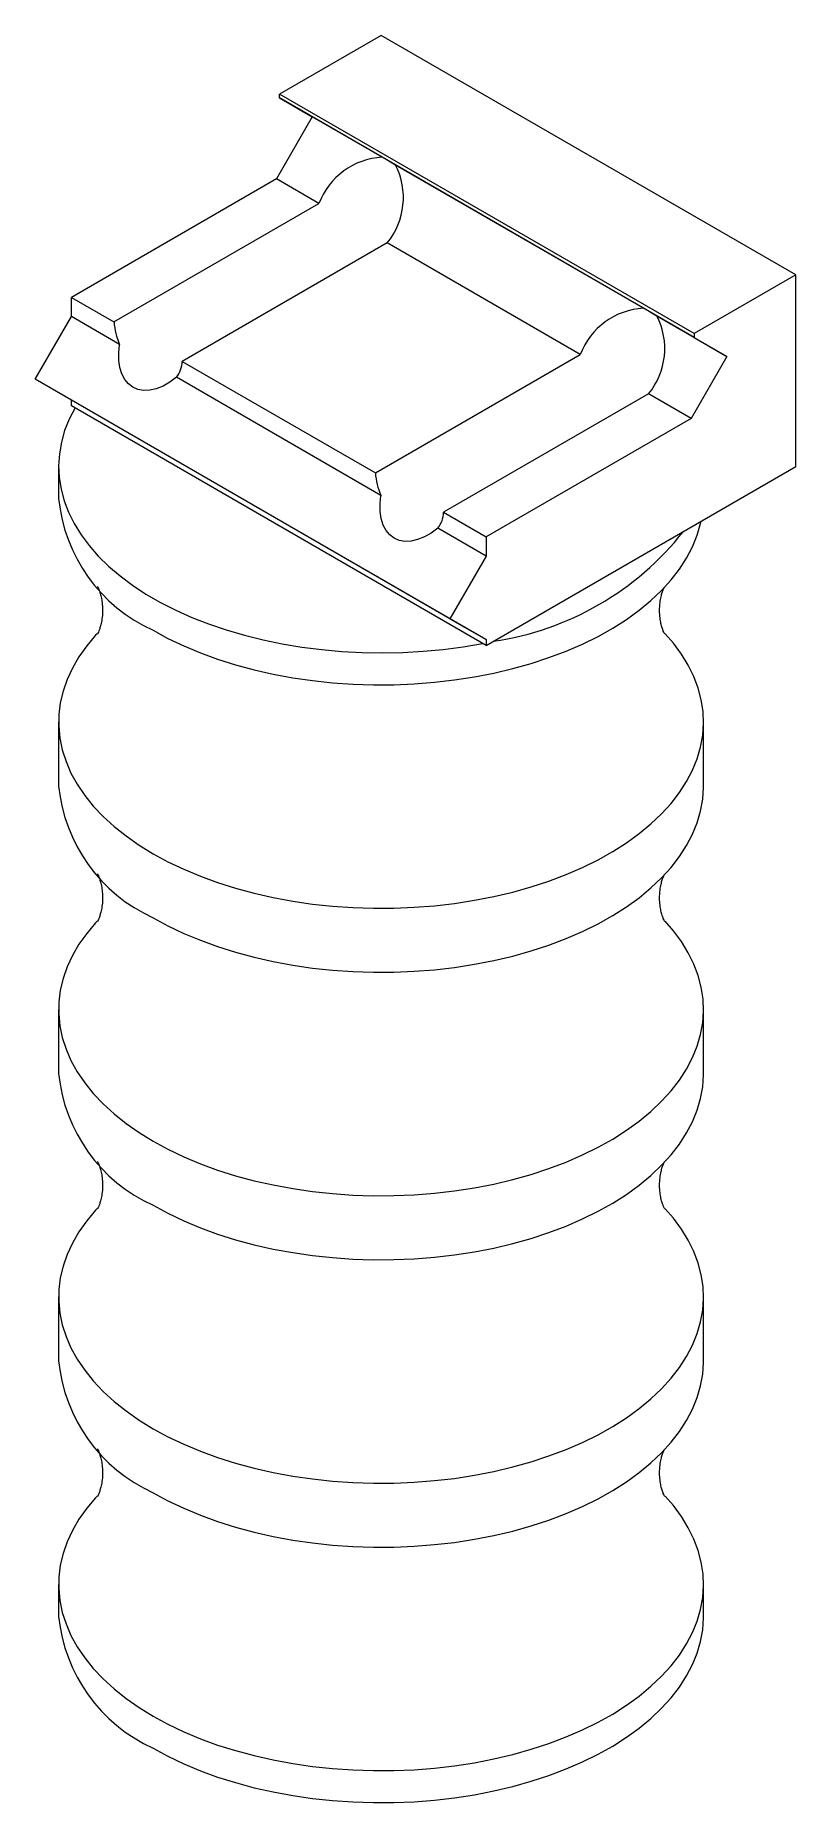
# Model space of a CAD drawing. Header units: inches. Extents: x -0.3 to 1.33, y -3.33 to 0.43.
import ezdxf

# ---------------------------------------------------------------- set-up
doc = ezdxf.new("R2010")
doc.units = ezdxf.units.IN
doc.header["$MEASUREMENT"] = 0

msp = doc.modelspace()

# ---------------------------------------------------------------- linework, layer by layer
at = {"color": 7, "linetype": 'Continuous', "lineweight": 15}
for p, q in [((0.4419, 0.4323), (0.2252, 0.3072)), ((1.3258, -0.0779), (0.4419, 0.4323)), ((0.2252, 0.299), (0.2252, 0.3072)), ((1.1091, -0.2031), (0.2252, 0.3072)), ((1.1091, -0.2112), (0.2252, 0.299)), ((0.2252, 0.299), (0.2952, 0.2586)), ((0.2952, 0.2586), (0.2188, 0.1263)), ((0.4443, 0.1726), (0.2952, 0.2586)), ((1.0015, -0.1491), (0.4728, 0.1561)), ((0.2188, 0.1263), (-0.2181, -0.1259)), ((0.3095, 0.074), (0.2188, 0.1263)), ((-0.1275, -0.1783), (0.3095, 0.074)), ((0.4549, -0.0099), (0.0179, -0.2622)), ((0.8667, -0.2477), (0.4549, -0.0099)), ((1.3258, -0.0779), (1.1091, -0.2031)), ((1.3258, -0.4862), (1.3258, -0.0779)), ((-0.2181, -0.1259), (-0.1275, -0.1783)), ((-0.2181, -0.1668), (-0.2181, -0.1259)), ((-0.2952, -0.3003), (-0.2181, -0.1668)), ((-0.1155, -0.226), (-0.2181, -0.1668)), ((1.1791, -0.2516), (1.03, -0.1656)), ((1.1091, -0.2031), (1.1091, -0.2112)), ((1.1091, -0.2112), (1.1791, -0.2516)), ((0.0179, -0.2622), (0.4297, -0.4999)), ((0.4297, -0.4999), (0.8667, -0.2477)), ((1.1791, -0.2516), (1.1027, -0.3839)), ((0.5887, -0.8105), (-0.2952, -0.3003)), ((-0.2181, -0.3448), (-0.2952, -0.3003)), ((0.4417, -0.5477), (0.0059, -0.2961)), ((1.0121, -0.3316), (0.5751, -0.5838)), ((1.1027, -0.3839), (1.0121, -0.3316)), ((0.6657, -0.855), (-0.2181, -0.3448)), ((-0.2181, -0.357), (-0.2181, -0.3448)), ((0.6657, -0.8673), (-0.2181, -0.357)), ((1.1027, -0.3839), (0.6657, -0.6362)), ((-0.2456, -0.4862), (-0.2456, -0.5544)), ((0.6657, -0.8673), (1.3258, -0.4862)), ((0.5751, -0.5838), (0.6657, -0.6362)), ((0.6657, -0.677), (0.5631, -0.6177)), ((0.6657, -0.6362), (0.6657, -0.677)), ((0.6657, -0.677), (0.5887, -0.8105)), ((0.5887, -0.8105), (0.6657, -0.855)), ((0.6657, -0.855), (0.6657, -0.8673)), ((-0.2456, -1.0304), (-0.2456, -1.1668)), ((1.1294, -1.1668), (1.1294, -1.0304)), ((-0.2456, -1.6428), (-0.2456, -1.7792)), ((1.1294, -1.7792), (1.1294, -1.6428)), ((-0.2456, -2.2552), (-0.2456, -2.3916)), ((1.1294, -2.3916), (1.1294, -2.2552)), ((-0.2456, -2.8676), (-0.2456, -2.9358)), ((1.1294, -2.9358), (1.1294, -2.8676))]:
    msp.add_line(p, q, dxfattribs=at)
at = {"color": 7, "linetype": 'Continuous', "lineweight": 15, "flags": 128}
for points in [[(0.4728, 0.1561), (0.4621, 0.1623), (0.4525, 0.1678), (0.4443, 0.1726)], [(1.03, -0.1656), (1.0193, -0.1594), (1.0097, -0.1539), (1.0015, -0.1491)], [(0.0059, -0.2961), (-0.0085, -0.3065), (-0.023, -0.3147), (-0.0373, -0.3204), (-0.0511, -0.3235), (-0.0643, -0.3241), (-0.0764, -0.322), (-0.0873, -0.3174), (-0.0968, -0.3103), (-0.1047, -0.3008), (-0.1108, -0.2891), (-0.1149, -0.2755), (-0.1171, -0.2603), (-0.1173, -0.2437), (-0.1155, -0.226)], [(-0.2106, -0.3613), (-0.223, -0.3854), (-0.2327, -0.4098), (-0.2397, -0.4345), (-0.244, -0.4595), (-0.2456, -0.4845), (-0.2444, -0.5096), (-0.2404, -0.5346), (-0.2338, -0.5593), (-0.2244, -0.5838), (-0.2124, -0.6079), (-0.1978, -0.6315), (-0.1807, -0.6545), (-0.161, -0.6769), (-0.139, -0.6985), (-0.1146, -0.7192), (-0.088, -0.739), (-0.0593, -0.7578), (-0.0286, -0.7756), (0.004, -0.7921), (0.0383, -0.8075), (0.0742, -0.8216), (0.1117, -0.8343), (0.1504, -0.8456), (0.1903, -0.8555), (0.2311, -0.864), (0.2729, -0.8709), (0.3153, -0.8763), (0.3582, -0.8801), (0.4014, -0.8824), (0.4448, -0.8831), (0.4882, -0.8822), (0.5314, -0.8797), (0.5743, -0.8757), (0.6166, -0.8701), (0.6582, -0.8629)], [(0.5631, -0.6177), (0.5487, -0.6282), (0.5342, -0.6363), (0.5199, -0.642), (0.5061, -0.6452), (0.4929, -0.6458), (0.4808, -0.6437), (0.4699, -0.6391), (0.4604, -0.6319), (0.4525, -0.6224), (0.4464, -0.6108), (0.4423, -0.5972), (0.4401, -0.582), (0.4399, -0.5653), (0.4417, -0.5477)], [(-0.0442, -0.835), (-0.0124, -0.8523), (0.0213, -0.8683), (0.0566, -0.8831), (0.0935, -0.8965), (0.1318, -0.9086), (0.1713, -0.9192), (0.2119, -0.9284), (0.2535, -0.9361), (0.2958, -0.9422), (0.3387, -0.9468), (0.382, -0.9498), (0.4256, -0.9512), (0.4692, -0.951), (0.5127, -0.9492), (0.5559, -0.9458), (0.5987, -0.9408), (0.6409, -0.9343), (0.6822, -0.9263), (0.7226, -0.9167), (0.7618, -0.9057), (0.7998, -0.8933), (0.8363, -0.8795), (0.8712, -0.8644), (0.9044, -0.8481), (0.9357, -0.8306), (0.9651, -0.8119), (0.9923, -0.7923), (1.0173, -0.7716), (1.04, -0.7501), (1.0603, -0.7278), (1.0781, -0.7048), (1.0934, -0.6812), (1.106, -0.6571), (1.116, -0.6326), (1.1232, -0.6078), (1.1244, -0.6025)], [(-0.1635, -0.8424), (-0.1666, -0.8458), (-0.1857, -0.8684), (-0.2022, -0.8917), (-0.2162, -0.9156), (-0.2274, -0.9399), (-0.236, -0.9646), (-0.2419, -0.9896), (-0.245, -1.0147), (-0.2454, -1.0399), (-0.2429, -1.065), (-0.2378, -1.09), (-0.2298, -1.1148), (-0.2192, -1.1392), (-0.2059, -1.1632), (-0.19, -1.1867), (-0.1716, -1.2095), (-0.1507, -1.2316), (-0.1274, -1.2529), (-0.1018, -1.2733), (-0.074, -1.2927), (-0.0442, -1.3111)], [(-0.0442, -1.3111), (-0.0124, -1.3283), (0.0213, -1.3443), (0.0566, -1.3591), (0.0935, -1.3725), (0.1318, -1.3846), (0.1713, -1.3953), (0.2119, -1.4044), (0.2535, -1.4121), (0.2958, -1.4182), (0.3387, -1.4228), (0.382, -1.4258), (0.4256, -1.4272), (0.4692, -1.427), (0.5127, -1.4252), (0.5559, -1.4218), (0.5987, -1.4168), (0.6409, -1.4103), (0.6822, -1.4023), (0.7226, -1.3927), (0.7618, -1.3817), (0.7998, -1.3693), (0.8363, -1.3555), (0.8712, -1.3404), (0.9044, -1.3241), (0.9357, -1.3066), (0.9651, -1.2879), (0.9923, -1.2683), (1.0173, -1.2476), (1.04, -1.2261), (1.0603, -1.2038), (1.0781, -1.1808), (1.0934, -1.1572), (1.106, -1.1331), (1.116, -1.1086), (1.1232, -1.0838), (1.1277, -1.0587), (1.1294, -1.0336), (1.1284, -1.0084), (1.1246, -0.9833), (1.118, -0.9584), (1.1088, -0.9338), (1.0968, -0.9096), (1.0822, -0.8858), (1.065, -0.8627), (1.0477, -0.8427)], [(-0.0442, -1.4475), (-0.0124, -1.4647), (0.0213, -1.4807), (0.0566, -1.4955), (0.0935, -1.5089), (0.1318, -1.521), (0.1713, -1.5317), (0.2119, -1.5408), (0.2535, -1.5485), (0.2958, -1.5546), (0.3387, -1.5592), (0.382, -1.5622), (0.4256, -1.5636), (0.4692, -1.5634), (0.5127, -1.5616), (0.5559, -1.5582), (0.5987, -1.5532), (0.6409, -1.5467), (0.6822, -1.5387), (0.7226, -1.5291), (0.7618, -1.5181), (0.7998, -1.5057), (0.8363, -1.4919), (0.8712, -1.4768), (0.9044, -1.4605), (0.9357, -1.443), (0.9651, -1.4243), (0.9923, -1.4047), (1.0173, -1.384), (1.04, -1.3625), (1.0603, -1.3402), (1.0781, -1.3172), (1.0934, -1.2936), (1.106, -1.2695), (1.116, -1.245), (1.1232, -1.2202), (1.1277, -1.1951), (1.1294, -1.17), (1.1294, -1.1668)], [(-0.1635, -1.4548), (-0.1666, -1.4582), (-0.1857, -1.4808), (-0.2022, -1.5041), (-0.2162, -1.528), (-0.2274, -1.5523), (-0.236, -1.577), (-0.2419, -1.602), (-0.245, -1.6271), (-0.2454, -1.6523), (-0.2429, -1.6774), (-0.2378, -1.7024), (-0.2298, -1.7272), (-0.2192, -1.7516), (-0.2059, -1.7756), (-0.19, -1.7991), (-0.1716, -1.8219), (-0.1507, -1.844), (-0.1274, -1.8653), (-0.1018, -1.8857), (-0.074, -1.9051), (-0.0442, -1.9235)], [(-0.0442, -1.9235), (-0.0124, -1.9407), (0.0213, -1.9567), (0.0566, -1.9715), (0.0935, -1.985), (0.1318, -1.997), (0.1713, -2.0077), (0.2119, -2.0168), (0.2535, -2.0245), (0.2958, -2.0306), (0.3387, -2.0352), (0.382, -2.0382), (0.4256, -2.0396), (0.4692, -2.0394), (0.5127, -2.0376), (0.5559, -2.0342), (0.5987, -2.0293), (0.6409, -2.0227), (0.6822, -2.0147), (0.7226, -2.0051), (0.7618, -1.9941), (0.7998, -1.9817), (0.8363, -1.9679), (0.8712, -1.9528), (0.9044, -1.9365), (0.9357, -1.919), (0.9651, -1.9003), (0.9923, -1.8807), (1.0173, -1.86), (1.04, -1.8385), (1.0603, -1.8162), (1.0781, -1.7932), (1.0934, -1.7697), (1.106, -1.7455), (1.116, -1.721), (1.1232, -1.6962), (1.1277, -1.6711), (1.1294, -1.646), (1.1284, -1.6208), (1.1246, -1.5957), (1.118, -1.5708), (1.1088, -1.5462), (1.0968, -1.522), (1.0822, -1.4982), (1.065, -1.4751), (1.0477, -1.4551)], [(-0.0442, -2.0599), (-0.0124, -2.0771), (0.0213, -2.0931), (0.0566, -2.1079), (0.0935, -2.1213), (0.1318, -2.1334), (0.1713, -2.1441), (0.2119, -2.1532), (0.2535, -2.1609), (0.2958, -2.167), (0.3387, -2.1716), (0.382, -2.1746), (0.4256, -2.176), (0.4692, -2.1758), (0.5127, -2.174), (0.5559, -2.1706), (0.5987, -2.1656), (0.6409, -2.1591), (0.6822, -2.1511), (0.7226, -2.1415), (0.7618, -2.1305), (0.7998, -2.1181), (0.8363, -2.1043), (0.8712, -2.0892), (0.9044, -2.0729), (0.9357, -2.0554), (0.9651, -2.0367), (0.9923, -2.0171), (1.0173, -1.9964), (1.04, -1.9749), (1.0603, -1.9526), (1.0781, -1.9296), (1.0934, -1.906), (1.106, -1.8819), (1.116, -1.8574), (1.1232, -1.8326), (1.1277, -1.8075), (1.1294, -1.7824), (1.1294, -1.7792)], [(-0.1635, -2.0672), (-0.1666, -2.0706), (-0.1857, -2.0932), (-0.2022, -2.1165), (-0.2162, -2.1404), (-0.2274, -2.1647), (-0.236, -2.1894), (-0.2419, -2.2144), (-0.245, -2.2395), (-0.2454, -2.2647), (-0.2429, -2.2898), (-0.2378, -2.3148), (-0.2298, -2.3396), (-0.2192, -2.364), (-0.2059, -2.388), (-0.19, -2.4115), (-0.1716, -2.4343), (-0.1507, -2.4564), (-0.1274, -2.4777), (-0.1018, -2.4981), (-0.074, -2.5175), (-0.0442, -2.5359)], [(-0.0442, -2.5359), (-0.0124, -2.5531), (0.0213, -2.5691), (0.0566, -2.5839), (0.0935, -2.5974), (0.1318, -2.6094), (0.1713, -2.6201), (0.2119, -2.6292), (0.2535, -2.6369), (0.2958, -2.643), (0.3387, -2.6476), (0.382, -2.6506), (0.4256, -2.652), (0.4692, -2.6518), (0.5127, -2.65), (0.5559, -2.6466), (0.5987, -2.6417), (0.6409, -2.6351), (0.6822, -2.6271), (0.7226, -2.6175), (0.7618, -2.6065), (0.7998, -2.5941), (0.8363, -2.5803), (0.8712, -2.5652), (0.9044, -2.5489), (0.9357, -2.5314), (0.9651, -2.5127), (0.9923, -2.4931), (1.0173, -2.4724), (1.04, -2.4509), (1.0603, -2.4286), (1.0781, -2.4057), (1.0934, -2.3821), (1.106, -2.3579), (1.116, -2.3334), (1.1232, -2.3086), (1.1277, -2.2835), (1.1294, -2.2584), (1.1284, -2.2332), (1.1246, -2.2081), (1.118, -2.1832), (1.1088, -2.1586), (1.0968, -2.1344), (1.0822, -2.1106), (1.065, -2.0875), (1.0477, -2.0675)], [(-0.0442, -2.6723), (-0.0124, -2.6895), (0.0213, -2.7055), (0.0566, -2.7203), (0.0935, -2.7338), (0.1318, -2.7458), (0.1713, -2.7565), (0.2119, -2.7656), (0.2535, -2.7733), (0.2958, -2.7794), (0.3387, -2.784), (0.382, -2.787), (0.4256, -2.7884), (0.4692, -2.7882), (0.5127, -2.7864), (0.5559, -2.783), (0.5987, -2.7781), (0.6409, -2.7715), (0.6822, -2.7635), (0.7226, -2.7539), (0.7618, -2.7429), (0.7998, -2.7305), (0.8363, -2.7167), (0.8712, -2.7016), (0.9044, -2.6853), (0.9357, -2.6678), (0.9651, -2.6491), (0.9923, -2.6295), (1.0173, -2.6088), (1.04, -2.5873), (1.0603, -2.565), (1.0781, -2.542), (1.0934, -2.5185), (1.106, -2.4943), (1.116, -2.4698), (1.1232, -2.445), (1.1277, -2.4199), (1.1294, -2.3948), (1.1294, -2.3916)], [(-0.1635, -2.6796), (-0.1666, -2.683), (-0.1857, -2.7056), (-0.2022, -2.7289), (-0.2162, -2.7528), (-0.2274, -2.7771), (-0.236, -2.8018), (-0.2419, -2.8268), (-0.245, -2.8519), (-0.2454, -2.8771), (-0.2429, -2.9022), (-0.2378, -2.9272), (-0.2298, -2.952), (-0.2192, -2.9764), (-0.2059, -3.0004), (-0.19, -3.0239), (-0.1716, -3.0467), (-0.1507, -3.0688), (-0.1274, -3.0901), (-0.1018, -3.1105), (-0.074, -3.1299), (-0.0442, -3.1483)], [(-0.0442, -3.1483), (-0.0124, -3.1655), (0.0213, -3.1815), (0.0566, -3.1963), (0.0935, -3.2098), (0.1318, -3.2218), (0.1713, -3.2325), (0.2119, -3.2416), (0.2535, -3.2493), (0.2958, -3.2554), (0.3387, -3.26), (0.382, -3.263), (0.4256, -3.2644), (0.4692, -3.2642), (0.5127, -3.2624), (0.5559, -3.259), (0.5987, -3.2541), (0.6409, -3.2475), (0.6822, -3.2395), (0.7226, -3.23), (0.7618, -3.2189), (0.7998, -3.2065), (0.8363, -3.1927), (0.8712, -3.1777), (0.9044, -3.1613), (0.9357, -3.1438), (0.9651, -3.1252), (0.9923, -3.1055), (1.0173, -3.0848), (1.04, -3.0633), (1.0603, -3.0411), (1.0781, -3.0181), (1.0934, -2.9945), (1.106, -2.9704), (1.116, -2.9458), (1.1232, -2.921), (1.1277, -2.8959), (1.1294, -2.8708), (1.1284, -2.8456), (1.1246, -2.8205), (1.118, -2.7956), (1.1088, -2.771), (1.0968, -2.7468), (1.0822, -2.7231), (1.065, -2.6999), (1.0477, -2.6799)], [(-0.0442, -3.2165), (-0.0124, -3.2337), (0.0213, -3.2497), (0.0566, -3.2645), (0.0935, -3.278), (0.1318, -3.29), (0.1713, -3.3007), (0.2119, -3.3098), (0.2535, -3.3175), (0.2958, -3.3236), (0.3387, -3.3282), (0.382, -3.3312), (0.4256, -3.3326), (0.4692, -3.3324), (0.5127, -3.3306), (0.5559, -3.3272), (0.5987, -3.3223), (0.6409, -3.3157), (0.6822, -3.3077), (0.7226, -3.2981), (0.7618, -3.2871), (0.7998, -3.2747), (0.8363, -3.2609), (0.8712, -3.2458), (0.9044, -3.2295), (0.9357, -3.212), (0.9651, -3.1933), (0.9923, -3.1737), (1.0173, -3.153), (1.04, -3.1315), (1.0603, -3.1092), (1.0781, -3.0863), (1.0934, -3.0627), (1.106, -3.0386), (1.116, -3.014), (1.1232, -2.9892), (1.1277, -2.9641), (1.1294, -2.939), (1.1294, -2.9358)]]:
    msp.add_lwpolyline(points, dxfattribs=at)
at = {"color": 7, "linetype": 'Continuous', "lineweight": 15}
for centre, radius, start, end in [((0.4523, 0.0202), 0.1526, 93.02, 159.3518), ((0.3369, 0.0868), 0.1526, 320.6468, 26.9831), ((1.0095, -0.3015), 0.1526, 93.02, 159.3518), ((0.0151, -0.1678), 0.1429, 184.186, 204.0262), ((0.8941, -0.2348), 0.1526, 320.6468, 26.9831), ((-0.0388, -0.2612), 0.0567, 322.0206, 358.9906), ((0.5723, -0.4895), 0.1429, 184.186, 204.0262), ((0.0977, -0.5207), 0.3449, 185.6152, 245.705), ((0.5184, -0.5828), 0.0567, 322.0206, 358.9906), ((0.5911, -0.2341), 0.6307, 278.2324, 321.7622), ((0.0977, -1.1331), 0.3449, 185.6152, 245.705), ((0.0977, -1.7455), 0.3449, 185.6152, 245.705), ((0.0977, -2.3579), 0.3449, 185.6152, 245.705), ((0.0977, -2.9021), 0.3449, 185.6152, 245.705)]:
    msp.add_arc(centre, radius, start, end, dxfattribs=at)
for points, knots in [([(-0.1629, -0.7417), (-0.1628, -0.7419), (-0.1625, -0.7423), (-0.1609, -0.7455), (-0.1586, -0.751), (-0.1559, -0.7592), (-0.1535, -0.7701), (-0.1518, -0.7841), (-0.1517, -0.7997), (-0.1534, -0.8142), (-0.1559, -0.8256), (-0.1586, -0.8338), (-0.1608, -0.8393), (-0.1625, -0.8426), (-0.1627, -0.8429), (-0.1628, -0.843)], [0, 0, 0, 0, 0.061053, 0.127077, 0.196823, 0.271558, 0.35309, 0.444066, 0.547799, 0.644585, 0.728413, 0.803653, 0.872799, 0.937507, 1, 1, 1, 1]), ([(1.0466, -0.8429), (1.0467, -0.8429), (1.0468, -0.8431), (1.0456, -0.8411), (1.0437, -0.8369), (1.0411, -0.8301), (1.0385, -0.8205), (1.0363, -0.808), (1.0354, -0.7926), (1.0363, -0.777), (1.0387, -0.7637), (1.0413, -0.7542), (1.0438, -0.7476), (1.045, -0.7452), (1.0455, -0.7441)], [0, 0, 0, 0, 0.032196, 0.103512, 0.178391, 0.258028, 0.344087, 0.43899, 0.546179, 0.668256, 0.766232, 0.853063, 0.932116, 1, 1, 1, 1]), ([(-0.1629, -1.3541), (-0.1628, -1.3543), (-0.1625, -1.3547), (-0.1609, -1.3579), (-0.1586, -1.3634), (-0.1559, -1.3716), (-0.1535, -1.3825), (-0.1518, -1.3965), (-0.1517, -1.4121), (-0.1534, -1.4266), (-0.1559, -1.438), (-0.1586, -1.4462), (-0.1608, -1.4517), (-0.1625, -1.455), (-0.1627, -1.4553), (-0.1628, -1.4555)], [0, 0, 0, 0, 0.061053, 0.127077, 0.196823, 0.271558, 0.35309, 0.444066, 0.547799, 0.644585, 0.728413, 0.803653, 0.872799, 0.937507, 1, 1, 1, 1]), ([(1.0466, -1.4553), (1.0467, -1.4553), (1.0468, -1.4555), (1.0456, -1.4535), (1.0437, -1.4493), (1.0411, -1.4425), (1.0385, -1.4329), (1.0363, -1.4204), (1.0354, -1.405), (1.0363, -1.3894), (1.0387, -1.3761), (1.0413, -1.3666), (1.0438, -1.36), (1.045, -1.3576), (1.0455, -1.3565)], [0, 0, 0, 0, 0.032196, 0.103512, 0.178391, 0.258028, 0.344087, 0.43899, 0.546179, 0.668256, 0.766232, 0.853063, 0.932116, 1, 1, 1, 1]), ([(-0.1629, -1.9665), (-0.1628, -1.9667), (-0.1625, -1.9671), (-0.1609, -1.9703), (-0.1586, -1.9758), (-0.1559, -1.984), (-0.1535, -1.995), (-0.1518, -2.0089), (-0.1517, -2.0245), (-0.1534, -2.039), (-0.1559, -2.0504), (-0.1586, -2.0586), (-0.1608, -2.0641), (-0.1625, -2.0674), (-0.1627, -2.0677), (-0.1628, -2.0679)], [0, 0, 0, 0, 0.061053, 0.127077, 0.196823, 0.271558, 0.35309, 0.444066, 0.547799, 0.644585, 0.728413, 0.803653, 0.872799, 0.937507, 1, 1, 1, 1]), ([(1.0466, -2.0677), (1.0467, -2.0677), (1.0468, -2.0679), (1.0456, -2.0659), (1.0437, -2.0617), (1.0411, -2.0549), (1.0385, -2.0453), (1.0363, -2.0328), (1.0354, -2.0174), (1.0363, -2.0018), (1.0387, -1.9885), (1.0413, -1.979), (1.0438, -1.9724), (1.045, -1.97), (1.0455, -1.9689)], [0, 0, 0, 0, 0.032196, 0.103512, 0.178391, 0.258028, 0.344087, 0.43899, 0.546179, 0.668256, 0.766232, 0.853063, 0.932116, 1, 1, 1, 1]), ([(-0.1629, -2.579), (-0.1628, -2.5791), (-0.1625, -2.5795), (-0.1609, -2.5827), (-0.1586, -2.5882), (-0.1559, -2.5964), (-0.1535, -2.6074), (-0.1518, -2.6214), (-0.1517, -2.6369), (-0.1534, -2.6514), (-0.1559, -2.6628), (-0.1586, -2.6711), (-0.1608, -2.6765), (-0.1625, -2.6798), (-0.1627, -2.6801), (-0.1628, -2.6803)], [0, 0, 0, 0, 0.061053, 0.127077, 0.196823, 0.271558, 0.35309, 0.444066, 0.547799, 0.644585, 0.728413, 0.803653, 0.872799, 0.937507, 1, 1, 1, 1]), ([(1.0466, -2.6801), (1.0467, -2.6801), (1.0468, -2.6803), (1.0456, -2.6783), (1.0437, -2.6741), (1.0411, -2.6673), (1.0385, -2.6577), (1.0363, -2.6453), (1.0354, -2.6298), (1.0363, -2.6142), (1.0387, -2.6009), (1.0413, -2.5914), (1.0438, -2.5848), (1.045, -2.5824), (1.0455, -2.5813)], [0, 0, 0, 0, 0.032196, 0.103512, 0.178391, 0.258028, 0.344087, 0.43899, 0.546179, 0.668256, 0.766232, 0.853063, 0.932116, 1, 1, 1, 1])]:
    msp.add_open_spline(points, degree=3, knots=knots, dxfattribs=at)

doc.saveas('drawing.dxf')
